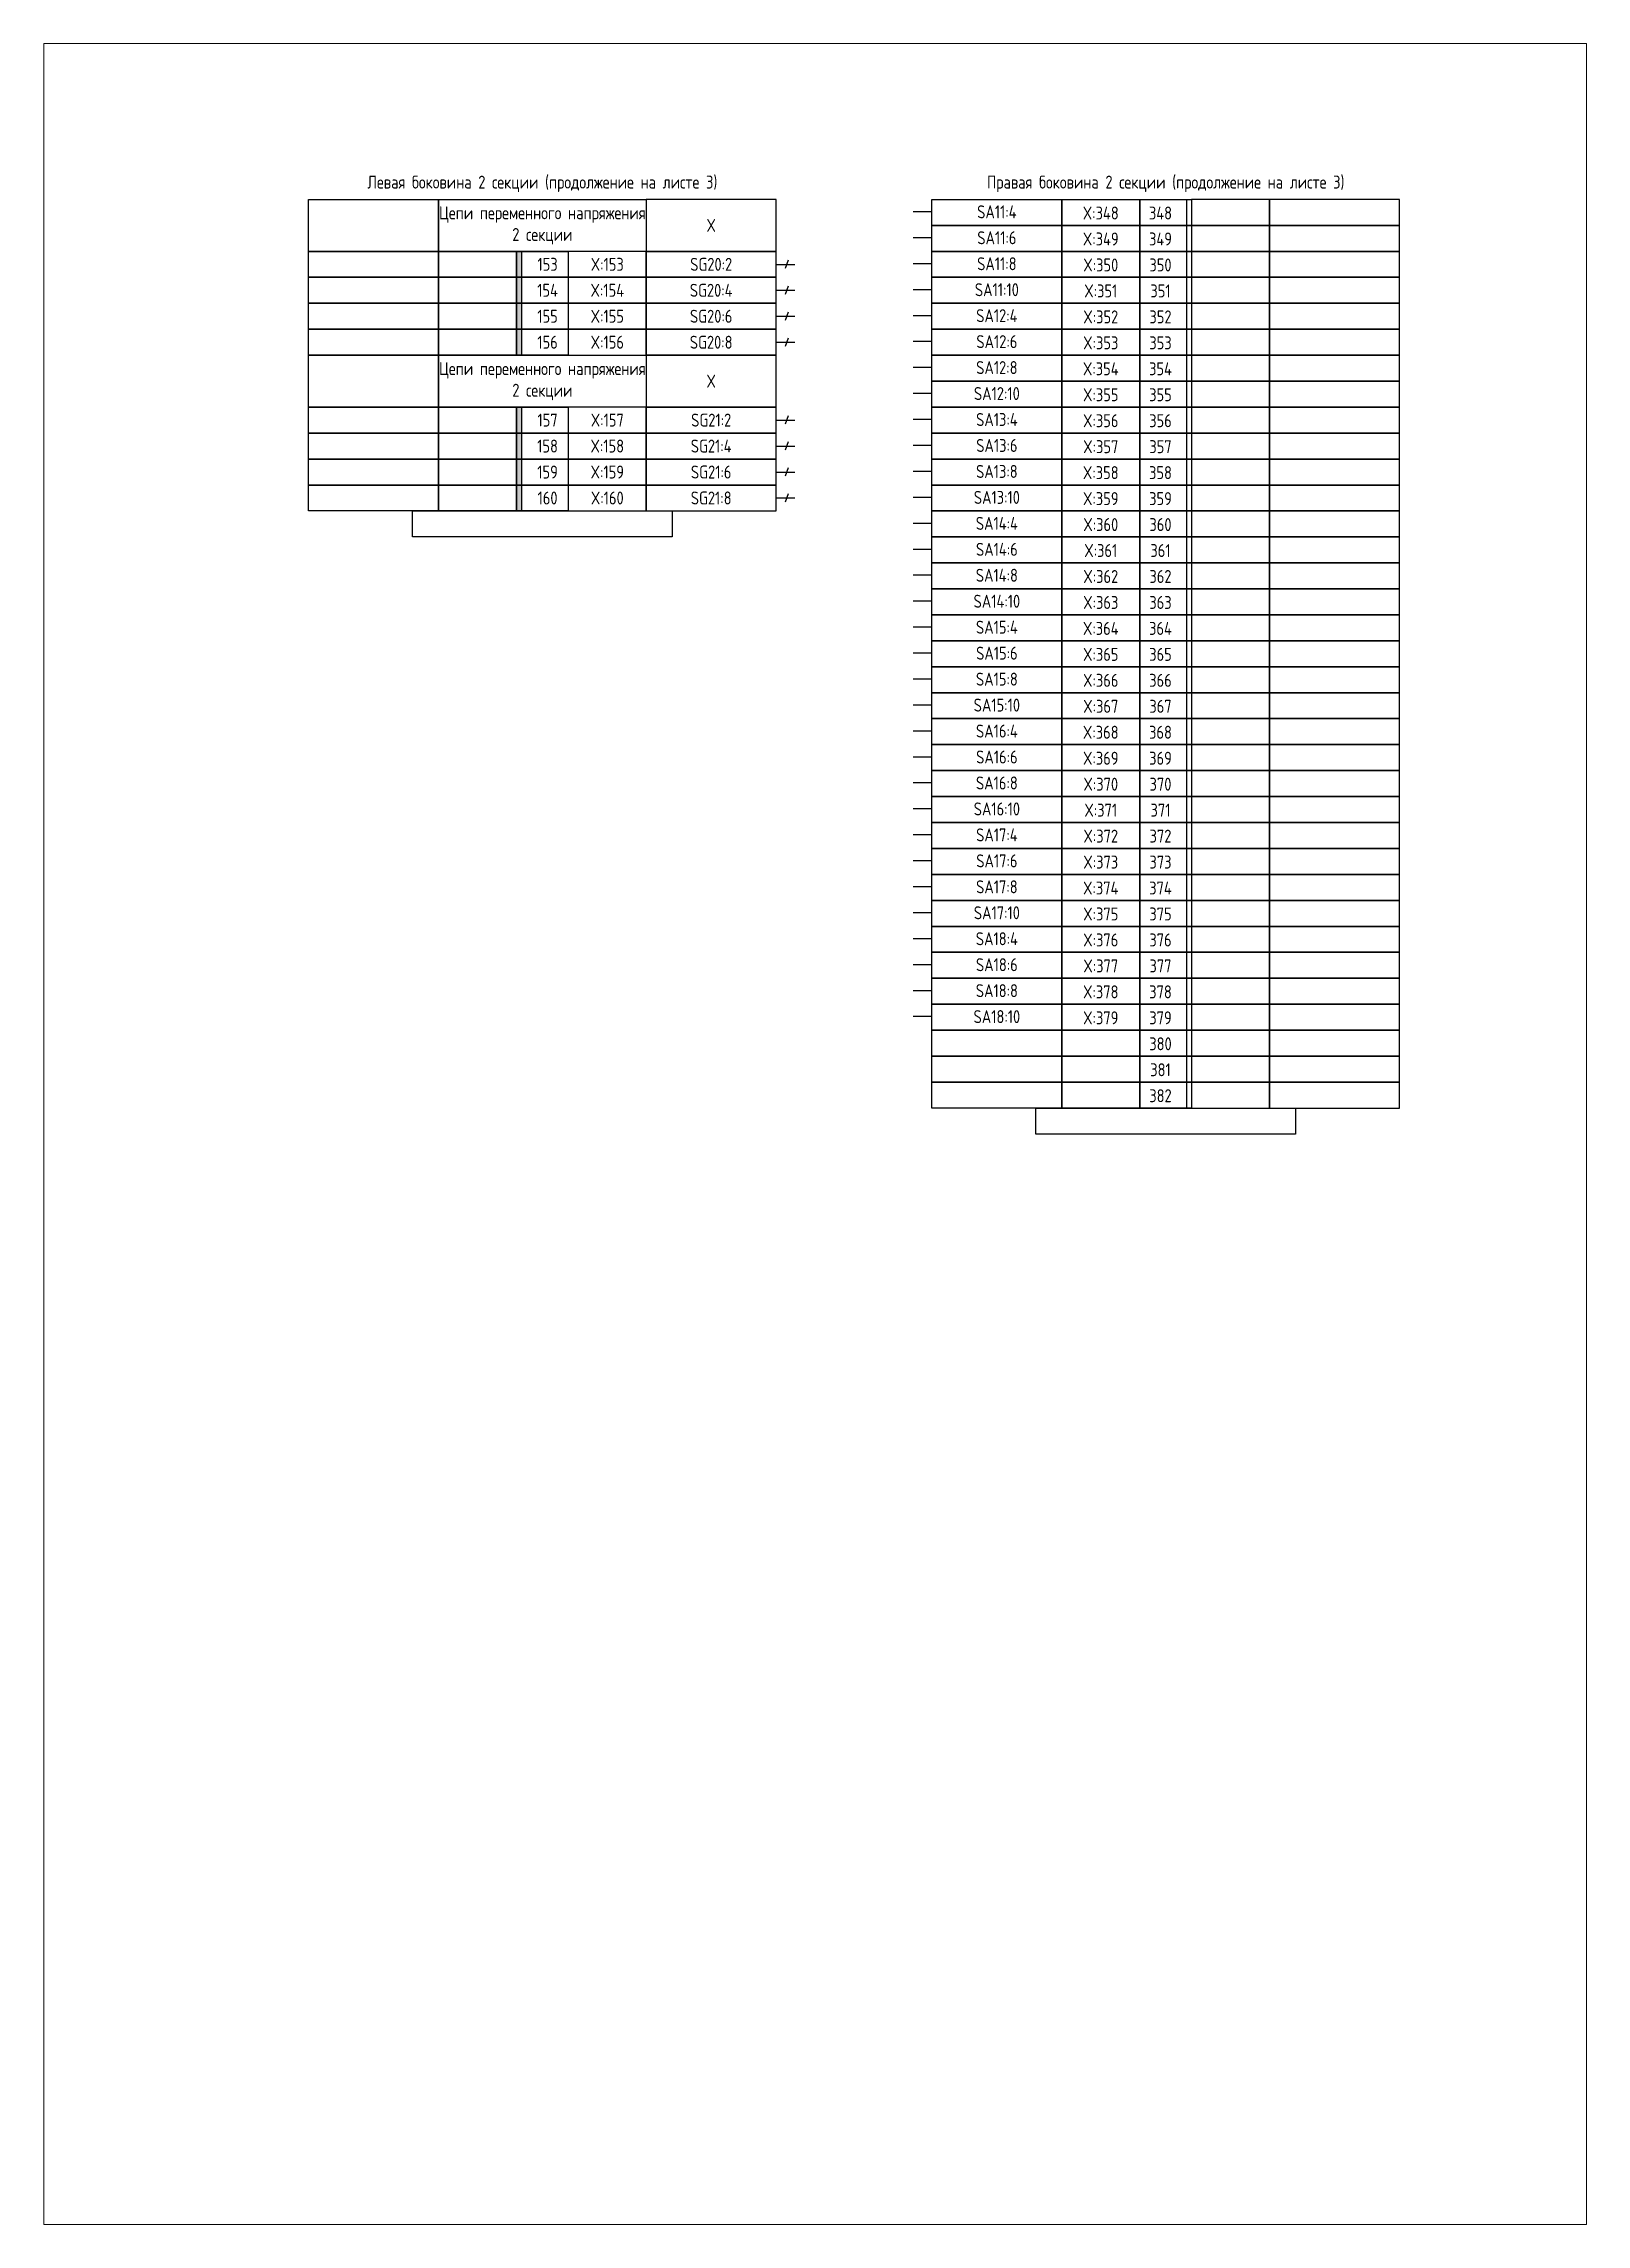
# Paper-space layout 'Э4.1_4' of a CAD drawing. Header units: millimetres, sheet in inches. Extents: x 230.6 to 237.7, y 94.4 to 104.5.
# The model-space entities are those that its viewports show. They can reach past a viewport. Long polylines and large blocks are cut down to what shows.
import ezdxf

# ---------------------------------------------------------------- set-up
doc = ezdxf.new("R2010")
doc.units = ezdxf.units.MM
doc.styles.add('Gost_type_A', font='GOST_A.TTF')

msp = doc.modelspace()

# ---------------------------------------------------------------- hatches: boundary and pattern name
h = msp.add_hatch(color=256)
h.dxf.hatch_style = 1
h.paths.add_polyline_path([(6863, 380.07), (6862, 380.07), (6862, 360.07), (6863, 360.07)])
h = msp.add_hatch(color=256)
h.dxf.hatch_style = 1
h.paths.add_polyline_path([(6863, 350.07), (6862, 350.07), (6862, 330.07), (6863, 330.07)])

# ---------------------------------------------------------------- linework, layer by layer
for p, q in [((6942, 387.68), (6938.38, 387.68)), ((6991, 390.07), (6991, 330.07)), ((6942, 382.68), (6938.38, 382.68)), ((6991, 385.07), (6991, 325.07)), ((6914.33, 378.38), (6913.75, 376.76)), ((6991, 380.07), (6991, 320.07)), ((6912, 377.57), (6915.62, 377.57)), ((6942, 377.68), (6938.38, 377.68)), ((6912, 372.57), (6915.62, 372.57)), ((6914.33, 373.38), (6913.75, 371.76)), ((6942, 372.68), (6938.38, 372.68)), ((6912, 367.57), (6915.62, 367.57)), ((6914.33, 368.38), (6913.75, 366.76)), ((6942, 367.68), (6938.38, 367.68)), ((6912, 362.57), (6915.62, 362.57)), ((6914.33, 363.38), (6913.75, 361.76)), ((6942, 362.68), (6938.38, 362.68)), ((6942, 357.68), (6938.38, 357.68)), ((6942, 352.68), (6938.38, 352.68)), ((6912, 347.57), (6915.62, 347.57)), ((6914.33, 348.38), (6913.75, 346.76)), ((6942, 347.68), (6938.38, 347.68)), ((6912, 342.57), (6915.62, 342.57)), ((6914.33, 343.38), (6913.75, 341.76)), ((6942, 342.68), (6938.38, 342.68)), ((6912, 337.57), (6915.62, 337.57)), ((6914.33, 338.38), (6913.75, 336.76)), ((6942, 337.68), (6938.38, 337.68)), ((6912, 332.57), (6915.62, 332.57)), ((6914.33, 333.38), (6913.75, 331.76)), ((6942, 332.68), (6938.38, 332.68)), ((6942, 327.68), (6938.38, 327.68)), ((6942, 322.68), (6938.38, 322.68)), ((6991, 320.07), (6991, 215.07)), ((6942, 317.68), (6938.38, 317.68)), ((6942, 312.68), (6938.38, 312.68)), ((6942, 307.68), (6938.38, 307.68)), ((6942, 302.68), (6938.38, 302.68)), ((6942, 297.68), (6938.38, 297.68)), ((6942, 292.68), (6938.38, 292.68)), ((6942, 287.68), (6938.38, 287.68)), ((6942, 282.68), (6938.38, 282.68)), ((6942, 277.68), (6938.38, 277.68)), ((6942, 272.68), (6938.38, 272.68)), ((6942, 267.68), (6938.38, 267.68)), ((6942, 262.68), (6938.38, 262.68)), ((6942, 257.68), (6938.38, 257.68)), ((6942, 252.68), (6938.38, 252.68)), ((6942, 247.68), (6938.38, 247.68)), ((6942, 242.68), (6938.38, 242.68)), ((6942, 237.68), (6938.38, 237.68)), ((6942, 232.68), (6938.38, 232.68))]:
    msp.add_line(p, q)
for points in [[(6822, 390.07), (6847, 390.07), (6847, 380.07), (6822, 380.07)], [(6847, 390.07), (6887, 390.07), (6887, 380.07), (6847, 380.07)], [(6912, 390.07), (6887, 390.07), (6887, 380.07), (6912, 380.07)], [(6942, 390.07), (6967, 390.07), (6967, 385.07), (6942, 385.07)], [(6967, 390.07), (6982, 390.07), (6982, 385.07), (6967, 385.07)], [(6982, 390.07), (6992, 390.07), (6992, 385.07), (6982, 385.07)], [(7007, 390.07), (6992, 390.07), (6992, 385.07), (7007, 385.07)], [(7032, 390.07), (7007, 390.07), (7007, 385.07), (7032, 385.07)], [(6942, 385.07), (6967, 385.07), (6967, 380.07), (6942, 380.07)], [(6967, 385.07), (6982, 385.07), (6982, 380.07), (6967, 380.07)], [(6982, 385.07), (6992, 385.07), (6992, 380.07), (6982, 380.07)], [(7007, 385.07), (6992, 385.07), (6992, 380.07), (7007, 380.07)], [(7032, 385.07), (7007, 385.07), (7007, 380.07), (7032, 380.07)], [(6822, 380.07), (6847, 380.07), (6847, 375.07), (6822, 375.07)], [(6847, 380.07), (6862, 380.07), (6862, 375.07), (6847, 375.07)], [(6862, 380.07), (6872, 380.07), (6872, 375.07), (6862, 375.07)], [(6887, 380.07), (6872, 380.07), (6872, 375.07), (6887, 375.07)], [(6912, 380.07), (6887, 380.07), (6887, 375.07), (6912, 375.07)], [(6942, 380.07), (6967, 380.07), (6967, 375.07), (6942, 375.07)], [(6967, 380.07), (6982, 380.07), (6982, 375.07), (6967, 375.07)], [(6982, 380.07), (6992, 380.07), (6992, 375.07), (6982, 375.07)], [(7007, 380.07), (6992, 380.07), (6992, 375.07), (7007, 375.07)], [(7032, 380.07), (7007, 380.07), (7007, 375.07), (7032, 375.07)], [(6822, 375.07), (6847, 375.07), (6847, 370.07), (6822, 370.07)], [(6847, 375.07), (6862, 375.07), (6862, 370.07), (6847, 370.07)], [(6862, 375.07), (6872, 375.07), (6872, 370.07), (6862, 370.07)], [(6887, 375.07), (6872, 375.07), (6872, 370.07), (6887, 370.07)], [(6912, 375.07), (6887, 375.07), (6887, 370.07), (6912, 370.07)], [(6942, 375.07), (6967, 375.07), (6967, 370.07), (6942, 370.07)], [(6967, 375.07), (6982, 375.07), (6982, 370.07), (6967, 370.07)], [(6982, 375.07), (6992, 375.07), (6992, 370.07), (6982, 370.07)], [(7007, 375.07), (6992, 375.07), (6992, 370.07), (7007, 370.07)], [(7032, 375.07), (7007, 375.07), (7007, 370.07), (7032, 370.07)], [(6822, 370.07), (6847, 370.07), (6847, 365.07), (6822, 365.07)], [(6847, 370.07), (6862, 370.07), (6862, 365.07), (6847, 365.07)], [(6862, 370.07), (6872, 370.07), (6872, 365.07), (6862, 365.07)], [(6887, 370.07), (6872, 370.07), (6872, 365.07), (6887, 365.07)], [(6912, 370.07), (6887, 370.07), (6887, 365.07), (6912, 365.07)], [(6942, 370.07), (6967, 370.07), (6967, 365.07), (6942, 365.07)], [(6967, 370.07), (6982, 370.07), (6982, 365.07), (6967, 365.07)], [(6982, 370.07), (6992, 370.07), (6992, 365.07), (6982, 365.07)], [(7007, 370.07), (6992, 370.07), (6992, 365.07), (7007, 365.07)], [(7032, 370.07), (7007, 370.07), (7007, 365.07), (7032, 365.07)], [(6822, 365.07), (6847, 365.07), (6847, 360.07), (6822, 360.07)], [(6847, 365.07), (6862, 365.07), (6862, 360.07), (6847, 360.07)], [(6862, 365.07), (6872, 365.07), (6872, 360.07), (6862, 360.07)], [(6887, 365.07), (6872, 365.07), (6872, 360.07), (6887, 360.07)], [(6912, 365.07), (6887, 365.07), (6887, 360.07), (6912, 360.07)], [(6942, 365.07), (6967, 365.07), (6967, 360.07), (6942, 360.07)], [(6967, 365.07), (6982, 365.07), (6982, 360.07), (6967, 360.07)], [(6982, 365.07), (6992, 365.07), (6992, 360.07), (6982, 360.07)], [(7007, 365.07), (6992, 365.07), (6992, 360.07), (7007, 360.07)], [(7032, 365.07), (7007, 365.07), (7007, 360.07), (7032, 360.07)], [(6822, 360.07), (6847, 360.07), (6847, 350.07), (6822, 350.07)], [(6847, 360.07), (6887, 360.07), (6887, 350.07), (6847, 350.07)], [(6912, 360.07), (6887, 360.07), (6887, 350.07), (6912, 350.07)], [(6942, 360.07), (6967, 360.07), (6967, 355.07), (6942, 355.07)], [(6967, 360.07), (6982, 360.07), (6982, 355.07), (6967, 355.07)], [(6982, 360.07), (6992, 360.07), (6992, 355.07), (6982, 355.07)], [(7007, 360.07), (6992, 360.07), (6992, 355.07), (7007, 355.07)], [(7032, 360.07), (7007, 360.07), (7007, 355.07), (7032, 355.07)], [(6942, 355.07), (6967, 355.07), (6967, 350.07), (6942, 350.07)], [(6967, 355.07), (6982, 355.07), (6982, 350.07), (6967, 350.07)], [(6982, 355.07), (6992, 355.07), (6992, 350.07), (6982, 350.07)], [(7007, 355.07), (6992, 355.07), (6992, 350.07), (7007, 350.07)], [(7032, 355.07), (7007, 355.07), (7007, 350.07), (7032, 350.07)], [(6822, 350.07), (6847, 350.07), (6847, 345.07), (6822, 345.07)], [(6847, 350.07), (6862, 350.07), (6862, 345.07), (6847, 345.07)], [(6862, 350.07), (6872, 350.07), (6872, 345.07), (6862, 345.07)], [(6887, 350.07), (6872, 350.07), (6872, 345.07), (6887, 345.07)], [(6912, 350.07), (6887, 350.07), (6887, 345.07), (6912, 345.07)], [(6942, 350.07), (6967, 350.07), (6967, 345.07), (6942, 345.07)], [(6967, 350.07), (6982, 350.07), (6982, 345.07), (6967, 345.07)], [(6982, 350.07), (6992, 350.07), (6992, 345.07), (6982, 345.07)], [(7007, 350.07), (6992, 350.07), (6992, 345.07), (7007, 345.07)], [(7032, 350.07), (7007, 350.07), (7007, 345.07), (7032, 345.07)], [(6822, 345.07), (6847, 345.07), (6847, 340.07), (6822, 340.07)], [(6847, 345.07), (6862, 345.07), (6862, 340.07), (6847, 340.07)], [(6862, 345.07), (6872, 345.07), (6872, 340.07), (6862, 340.07)], [(6887, 345.07), (6872, 345.07), (6872, 340.07), (6887, 340.07)], [(6912, 345.07), (6887, 345.07), (6887, 340.07), (6912, 340.07)], [(6942, 345.07), (6967, 345.07), (6967, 340.07), (6942, 340.07)], [(6967, 345.07), (6982, 345.07), (6982, 340.07), (6967, 340.07)], [(6982, 345.07), (6992, 345.07), (6992, 340.07), (6982, 340.07)], [(7007, 345.07), (6992, 345.07), (6992, 340.07), (7007, 340.07)], [(7032, 345.07), (7007, 345.07), (7007, 340.07), (7032, 340.07)], [(6822, 340.07), (6847, 340.07), (6847, 335.07), (6822, 335.07)], [(6847, 340.07), (6862, 340.07), (6862, 335.07), (6847, 335.07)], [(6862, 340.07), (6872, 340.07), (6872, 335.07), (6862, 335.07)], [(6887, 340.07), (6872, 340.07), (6872, 335.07), (6887, 335.07)], [(6912, 340.07), (6887, 340.07), (6887, 335.07), (6912, 335.07)], [(6942, 340.07), (6967, 340.07), (6967, 335.07), (6942, 335.07)], [(6967, 340.07), (6982, 340.07), (6982, 335.07), (6967, 335.07)], [(6982, 340.07), (6992, 340.07), (6992, 335.07), (6982, 335.07)], [(7007, 340.07), (6992, 340.07), (6992, 335.07), (7007, 335.07)], [(7032, 340.07), (7007, 340.07), (7007, 335.07), (7032, 335.07)], [(6822, 335.07), (6847, 335.07), (6847, 330.07), (6822, 330.07)], [(6847, 335.07), (6862, 335.07), (6862, 330.07), (6847, 330.07)], [(6862, 335.07), (6872, 335.07), (6872, 330.07), (6862, 330.07)], [(6887, 335.07), (6872, 335.07), (6872, 330.07), (6887, 330.07)], [(6912, 335.07), (6887, 335.07), (6887, 330.07), (6912, 330.07)], [(6942, 335.07), (6967, 335.07), (6967, 330.07), (6942, 330.07)], [(6967, 335.07), (6982, 335.07), (6982, 330.07), (6967, 330.07)], [(6982, 335.07), (6992, 335.07), (6992, 330.07), (6982, 330.07)], [(7007, 335.07), (6992, 335.07), (6992, 330.07), (7007, 330.07)], [(7032, 335.07), (7007, 335.07), (7007, 330.07), (7032, 330.07)], [(6842, 330.07), (6892, 330.07), (6892, 325.07), (6842, 325.07)], [(6942, 330.07), (6967, 330.07), (6967, 325.07), (6942, 325.07)], [(6967, 330.07), (6982, 330.07), (6982, 325.07), (6967, 325.07)], [(6982, 330.07), (6992, 330.07), (6992, 325.07), (6982, 325.07)], [(7007, 330.07), (6992, 330.07), (6992, 325.07), (7007, 325.07)], [(7032, 330.07), (7007, 330.07), (7007, 325.07), (7032, 325.07)], [(6942, 325.07), (6967, 325.07), (6967, 320.07), (6942, 320.07)], [(6967, 325.07), (6982, 325.07), (6982, 320.07), (6967, 320.07)], [(6982, 325.07), (6992, 325.07), (6992, 320.07), (6982, 320.07)], [(7007, 325.07), (6992, 325.07), (6992, 320.07), (7007, 320.07)], [(7032, 325.07), (7007, 325.07), (7007, 320.07), (7032, 320.07)], [(6942, 320.07), (6967, 320.07), (6967, 315.07), (6942, 315.07)], [(6967, 320.07), (6982, 320.07), (6982, 315.07), (6967, 315.07)], [(6982, 320.07), (6992, 320.07), (6992, 315.07), (6982, 315.07)], [(7007, 320.07), (6992, 320.07), (6992, 315.07), (7007, 315.07)], [(7032, 320.07), (7007, 320.07), (7007, 315.07), (7032, 315.07)], [(6942, 315.07), (6967, 315.07), (6967, 310.07), (6942, 310.07)], [(6967, 315.07), (6982, 315.07), (6982, 310.07), (6967, 310.07)], [(6982, 315.07), (6992, 315.07), (6992, 310.07), (6982, 310.07)], [(7007, 315.07), (6992, 315.07), (6992, 310.07), (7007, 310.07)], [(7032, 315.07), (7007, 315.07), (7007, 310.07), (7032, 310.07)], [(6942, 310.07), (6967, 310.07), (6967, 305.07), (6942, 305.07)], [(6967, 310.07), (6982, 310.07), (6982, 305.07), (6967, 305.07)], [(6982, 310.07), (6992, 310.07), (6992, 305.07), (6982, 305.07)], [(7007, 310.07), (6992, 310.07), (6992, 305.07), (7007, 305.07)], [(7032, 310.07), (7007, 310.07), (7007, 305.07), (7032, 305.07)], [(6942, 305.07), (6967, 305.07), (6967, 300.07), (6942, 300.07)], [(6967, 305.07), (6982, 305.07), (6982, 300.07), (6967, 300.07)], [(6982, 305.07), (6992, 305.07), (6992, 300.07), (6982, 300.07)], [(7007, 305.07), (6992, 305.07), (6992, 300.07), (7007, 300.07)], [(7032, 305.07), (7007, 305.07), (7007, 300.07), (7032, 300.07)], [(6942, 300.07), (6967, 300.07), (6967, 295.07), (6942, 295.07)], [(6967, 300.07), (6982, 300.07), (6982, 295.07), (6967, 295.07)], [(6982, 300.07), (6992, 300.07), (6992, 295.07), (6982, 295.07)], [(7007, 300.07), (6992, 300.07), (6992, 295.07), (7007, 295.07)], [(7032, 300.07), (7007, 300.07), (7007, 295.07), (7032, 295.07)], [(6942, 295.07), (6967, 295.07), (6967, 290.07), (6942, 290.07)], [(6967, 295.07), (6982, 295.07), (6982, 290.07), (6967, 290.07)], [(6982, 295.07), (6992, 295.07), (6992, 290.07), (6982, 290.07)], [(7007, 295.07), (6992, 295.07), (6992, 290.07), (7007, 290.07)], [(7032, 295.07), (7007, 295.07), (7007, 290.07), (7032, 290.07)], [(6942, 290.07), (6967, 290.07), (6967, 285.07), (6942, 285.07)], [(6967, 290.07), (6982, 290.07), (6982, 285.07), (6967, 285.07)], [(6982, 290.07), (6992, 290.07), (6992, 285.07), (6982, 285.07)], [(7007, 290.07), (6992, 290.07), (6992, 285.07), (7007, 285.07)], [(7032, 290.07), (7007, 290.07), (7007, 285.07), (7032, 285.07)], [(6942, 285.07), (6967, 285.07), (6967, 280.07), (6942, 280.07)], [(6967, 285.07), (6982, 285.07), (6982, 280.07), (6967, 280.07)], [(6982, 285.07), (6992, 285.07), (6992, 280.07), (6982, 280.07)], [(7007, 285.07), (6992, 285.07), (6992, 280.07), (7007, 280.07)], [(7032, 285.07), (7007, 285.07), (7007, 280.07), (7032, 280.07)], [(6942, 280.07), (6967, 280.07), (6967, 275.07), (6942, 275.07)], [(6967, 280.07), (6982, 280.07), (6982, 275.07), (6967, 275.07)], [(6982, 280.07), (6992, 280.07), (6992, 275.07), (6982, 275.07)], [(7007, 280.07), (6992, 280.07), (6992, 275.07), (7007, 275.07)], [(7032, 280.07), (7007, 280.07), (7007, 275.07), (7032, 275.07)], [(6942, 275.07), (6967, 275.07), (6967, 270.07), (6942, 270.07)], [(6967, 275.07), (6982, 275.07), (6982, 270.07), (6967, 270.07)], [(6982, 275.07), (6992, 275.07), (6992, 270.07), (6982, 270.07)], [(7007, 275.07), (6992, 275.07), (6992, 270.07), (7007, 270.07)], [(7032, 275.07), (7007, 275.07), (7007, 270.07), (7032, 270.07)], [(6942, 270.07), (6967, 270.07), (6967, 265.07), (6942, 265.07)], [(6967, 270.07), (6982, 270.07), (6982, 265.07), (6967, 265.07)], [(6982, 270.07), (6992, 270.07), (6992, 265.07), (6982, 265.07)], [(7007, 270.07), (6992, 270.07), (6992, 265.07), (7007, 265.07)], [(7032, 270.07), (7007, 270.07), (7007, 265.07), (7032, 265.07)], [(6942, 265.07), (6967, 265.07), (6967, 260.07), (6942, 260.07)], [(6967, 265.07), (6982, 265.07), (6982, 260.07), (6967, 260.07)], [(6982, 265.07), (6992, 265.07), (6992, 260.07), (6982, 260.07)], [(7007, 265.07), (6992, 265.07), (6992, 260.07), (7007, 260.07)], [(7032, 265.07), (7007, 265.07), (7007, 260.07), (7032, 260.07)], [(6942, 260.07), (6967, 260.07), (6967, 255.07), (6942, 255.07)], [(6967, 260.07), (6982, 260.07), (6982, 255.07), (6967, 255.07)], [(6982, 260.07), (6992, 260.07), (6992, 255.07), (6982, 255.07)], [(7007, 260.07), (6992, 260.07), (6992, 255.07), (7007, 255.07)], [(7032, 260.07), (7007, 260.07), (7007, 255.07), (7032, 255.07)], [(6942, 255.07), (6967, 255.07), (6967, 250.07), (6942, 250.07)], [(6967, 255.07), (6982, 255.07), (6982, 250.07), (6967, 250.07)], [(6982, 255.07), (6992, 255.07), (6992, 250.07), (6982, 250.07)], [(7007, 255.07), (6992, 255.07), (6992, 250.07), (7007, 250.07)], [(7032, 255.07), (7007, 255.07), (7007, 250.07), (7032, 250.07)], [(6942, 250.07), (6967, 250.07), (6967, 245.07), (6942, 245.07)], [(6967, 250.07), (6982, 250.07), (6982, 245.07), (6967, 245.07)], [(6982, 250.07), (6992, 250.07), (6992, 245.07), (6982, 245.07)], [(7007, 250.07), (6992, 250.07), (6992, 245.07), (7007, 245.07)], [(7032, 250.07), (7007, 250.07), (7007, 245.07), (7032, 245.07)], [(6942, 245.07), (6967, 245.07), (6967, 240.07), (6942, 240.07)], [(6967, 245.07), (6982, 245.07), (6982, 240.07), (6967, 240.07)], [(6982, 245.07), (6992, 245.07), (6992, 240.07), (6982, 240.07)], [(7007, 245.07), (6992, 245.07), (6992, 240.07), (7007, 240.07)], [(7032, 245.07), (7007, 245.07), (7007, 240.07), (7032, 240.07)], [(6942, 240.07), (6967, 240.07), (6967, 235.07), (6942, 235.07)], [(6967, 240.07), (6982, 240.07), (6982, 235.07), (6967, 235.07)], [(6982, 240.07), (6992, 240.07), (6992, 235.07), (6982, 235.07)], [(7007, 240.07), (6992, 240.07), (6992, 235.07), (7007, 235.07)], [(7032, 240.07), (7007, 240.07), (7007, 235.07), (7032, 235.07)], [(6942, 235.07), (6967, 235.07), (6967, 230.07), (6942, 230.07)], [(6967, 235.07), (6982, 235.07), (6982, 230.07), (6967, 230.07)], [(6982, 235.07), (6992, 235.07), (6992, 230.07), (6982, 230.07)], [(7007, 235.07), (6992, 235.07), (6992, 230.07), (7007, 230.07)], [(7032, 235.07), (7007, 235.07), (7007, 230.07), (7032, 230.07)], [(6942, 230.07), (6967, 230.07), (6967, 225.07), (6942, 225.07)], [(6967, 230.07), (6982, 230.07), (6982, 225.07), (6967, 225.07)], [(6982, 230.07), (6992, 230.07), (6992, 225.07), (6982, 225.07)], [(7007, 230.07), (6992, 230.07), (6992, 225.07), (7007, 225.07)], [(7032, 230.07), (7007, 230.07), (7007, 225.07), (7032, 225.07)], [(6942, 225.07), (6967, 225.07), (6967, 220.07), (6942, 220.07)], [(6967, 225.07), (6982, 225.07), (6982, 220.07), (6967, 220.07)], [(6982, 225.07), (6992, 225.07), (6992, 220.07), (6982, 220.07)], [(7007, 225.07), (6992, 225.07), (6992, 220.07), (7007, 220.07)], [(7032, 225.07), (7007, 225.07), (7007, 220.07), (7032, 220.07)], [(6942, 220.07), (6967, 220.07), (6967, 215.07), (6942, 215.07)], [(6967, 220.07), (6982, 220.07), (6982, 215.07), (6967, 215.07)], [(6982, 220.07), (6992, 220.07), (6992, 215.07), (6982, 215.07)], [(7007, 220.07), (6992, 220.07), (6992, 215.07), (7007, 215.07)], [(7032, 220.07), (7007, 220.07), (7007, 215.07), (7032, 215.07)], [(6962, 215.07), (7012, 215.07), (7012, 210.07), (6962, 210.07)]]:
    msp.add_lwpolyline(points, close=True)
for points in [[(6862, 360.07), (6862, 380.07), (6863, 380.07), (6863, 360.07)], [(6862, 330.07), (6862, 350.07), (6863, 350.07), (6863, 330.07)]]:
    msp.add_lwpolyline(points)

# ---------------------------------------------------------------- texts
at = {"char_height": 2.5, "attachment_point": 5, "style": 'Gost_type_A'}
for s, insert, width in [('Левая боковина 2 секции (продолжение на листе 3)', (6867, 393.07), 90), ('Правая боковина 2 секции (продолжение на листе 3)', (6987, 393.07), 90), ('Цепи переменного напряжения 2 секции', (6867, 385.07), 40), ('SA11:4', (6954.5, 387.68), 25), ('X', (6899.5, 385.07), 25), ('SA11:6', (6954.5, 382.68), 25), ('SG20:2', (6899.5, 377.57), 25), ('SA11:8', (6954.5, 377.68), 25), ('SG20:4', (6899.5, 372.57), 25), ('SA11:10', (6954.5, 372.68), 25), ('SG20:6', (6899.5, 367.57), 25), ('SA12:4', (6954.5, 367.68), 25), ('SG20:8', (6899.5, 362.57), 25), ('SA12:6', (6954.5, 362.68), 25), ('Цепи переменного напряжения 2 секции', (6867, 355.07), 40), ('SA12:8', (6954.5, 357.68), 25), ('X', (6899.5, 355.07), 25), ('SA12:10', (6954.5, 352.68), 25), ('SG21:2', (6899.5, 347.57), 25), ('SA13:4', (6954.5, 347.68), 25), ('SG21:4', (6899.5, 342.57), 25), ('SA13:6', (6954.5, 342.68), 25), ('SG21:6', (6899.5, 337.57), 25), ('SA13:8', (6954.5, 337.68), 25), ('SG21:8', (6899.5, 332.57), 25), ('SA13:10', (6954.5, 332.68), 25), ('SA14:4', (6954.5, 327.68), 25), ('SA14:6', (6954.5, 322.68), 25), ('SA14:8', (6954.5, 317.68), 25), ('SA14:10', (6954.5, 312.68), 25), ('SA15:4', (6954.5, 307.68), 25), ('SA15:6', (6954.5, 302.68), 25), ('SA15:8', (6954.5, 297.68), 25), ('SA15:10', (6954.5, 292.68), 25), ('SA16:4', (6954.5, 287.68), 25), ('SA16:6', (6954.5, 282.68), 25), ('SA16:8', (6954.5, 277.68), 25), ('SA16:10', (6954.5, 272.68), 25), ('SA17:4', (6954.5, 267.68), 25), ('SA17:6', (6954.5, 262.68), 25), ('SA17:8', (6954.5, 257.68), 25), ('SA17:10', (6954.5, 252.68), 25), ('SA18:4', (6954.5, 247.68), 25), ('SA18:6', (6954.5, 242.68), 25), ('SA18:8', (6954.5, 237.68), 25), ('SA18:10', (6954.5, 232.68), 25)]:
    msp.add_mtext(s, dxfattribs=dict(at, insert=insert, width=width))
at = {"ltscale": 10, "char_height": 2.5, "attachment_point": 5, "style": 'Gost_type_A'}
for s, insert, width in [('X:348', (6974.5, 387.45), 15), ('348', (6986, 387.45), 8), ('X:349', (6974.5, 382.45), 15), ('349', (6986, 382.45), 8), ('153', (6868, 377.57), 8), ('X:153', (6879.5, 377.57), 15), ('X:350', (6974.5, 377.45), 15), ('350', (6986, 377.45), 8), ('154', (6868, 372.57), 8), ('X:154', (6879.5, 372.57), 15), ('X:351', (6974.5, 372.45), 15), ('351', (6986, 372.45), 8), ('155', (6868, 367.57), 8), ('X:155', (6879.5, 367.57), 15), ('X:352', (6974.5, 367.45), 15), ('352', (6986, 367.45), 8), ('156', (6868, 362.57), 8), ('X:156', (6879.5, 362.57), 15), ('X:353', (6974.5, 362.45), 15), ('353', (6986, 362.45), 8), ('X:354', (6974.5, 357.45), 15), ('354', (6986, 357.45), 8), ('X:355', (6974.5, 352.45), 15), ('355', (6986, 352.45), 8), ('157', (6868, 347.57), 8), ('X:157', (6879.5, 347.57), 15), ('X:356', (6974.5, 347.45), 15), ('356', (6986, 347.45), 8), ('158', (6868, 342.57), 8), ('X:158', (6879.5, 342.57), 15), ('X:357', (6974.5, 342.45), 15), ('357', (6986, 342.45), 8), ('159', (6868, 337.57), 8), ('X:159', (6879.5, 337.57), 15), ('X:358', (6974.5, 337.45), 15), ('358', (6986, 337.45), 8), ('160', (6868, 332.57), 8), ('X:160', (6879.5, 332.57), 15), ('X:359', (6974.5, 332.45), 15), ('359', (6986, 332.45), 8), ('X:360', (6974.5, 327.45), 15), ('360', (6986, 327.45), 8), ('X:361', (6974.5, 322.45), 15), ('361', (6986, 322.45), 8), ('X:362', (6974.5, 317.45), 15), ('362', (6986, 317.45), 8), ('X:363', (6974.5, 312.45), 15), ('363', (6986, 312.45), 8), ('X:364', (6974.5, 307.45), 15), ('364', (6986, 307.45), 8), ('X:365', (6974.5, 302.45), 15), ('365', (6986, 302.45), 8), ('X:366', (6974.5, 297.45), 15), ('366', (6986, 297.45), 8), ('X:367', (6974.5, 292.45), 15), ('367', (6986, 292.45), 8), ('X:368', (6974.5, 287.45), 15), ('368', (6986, 287.45), 8), ('X:369', (6974.5, 282.45), 15), ('369', (6986, 282.45), 8), ('X:370', (6974.5, 277.45), 15), ('370', (6986, 277.45), 8), ('X:371', (6974.5, 272.45), 15), ('371', (6986, 272.45), 8), ('X:372', (6974.5, 267.45), 15), ('372', (6986, 267.45), 8), ('X:373', (6974.5, 262.45), 15), ('373', (6986, 262.45), 8), ('X:374', (6974.5, 257.45), 15), ('374', (6986, 257.45), 8), ('X:375', (6974.5, 252.45), 15), ('375', (6986, 252.45), 8), ('X:376', (6974.5, 247.45), 15), ('376', (6986, 247.45), 8), ('X:377', (6974.5, 242.45), 15), ('377', (6986, 242.45), 8), ('X:378', (6974.5, 237.45), 15), ('378', (6986, 237.45), 8), ('X:379', (6974.5, 232.45), 15), ('379', (6986, 232.45), 8), ('380', (6986, 227.45), 8), ('381', (6986, 222.45), 8), ('382', (6986, 217.45), 8)]:
    msp.add_mtext(s, dxfattribs=dict(at, insert=insert, width=width))

psp = doc.layouts.new('Э4.1_4')

# ---------------------------------------------------------------- viewports
at = {"layer": '0', "view_target_point": (1406.353, 188.427)}
psp.add_viewport(center=(234.128, 99.459), size=(7.127, 10.0782), view_center_point=(5513.147, 21.642), view_height=420, dxfattribs=at)

doc.saveas('drawing.dxf')
